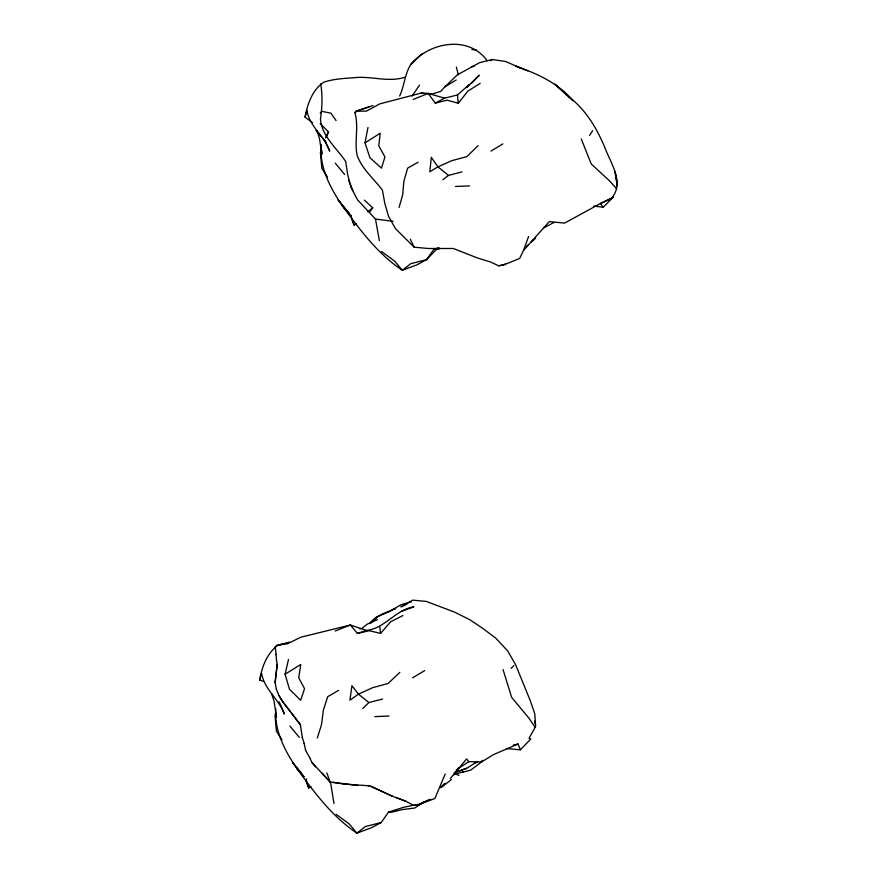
<?xml version="1.0" encoding="UTF-8"?>
<svg xmlns="http://www.w3.org/2000/svg" width="877" height="877" viewBox="0 0 877 877"><rect width="100%" height="100%" fill="white"/><g stroke="black" fill="none" stroke-linecap="round" stroke-linejoin="round"><path stroke-width="1.32" d="M275.148 682.569L277.231 664.547L276.507 660.754M306.533 778.995L306.314 781.703L308.726 787.995L310.907 786.702M321.333 144.486C318.899 166.564 330.18 187.941 342.315 205.689C359.702 229.544 377.384 253.628 402.335 270.28L416.992 264.81L426.606 259.636L436.34 249.506L440.133 248.575M275.816 708.704C273.997 730.311 285.014 751.172 296.919 768.559C314.317 792.413 331.988 816.498 356.939 833.15L371.596 827.68L381.221 822.516L388.544 812.102L403.53 807.322L413.527 805.239L418.691 805.064L421.892 802.915L430.826 799.309M487.053 60.612C468.559 34.839 429.313 42.271 410.995 64.174C404.637 73.887 404.527 85.716 399.638 96.021M277.165 664.371L275.082 682.394L276.332 689.103M364.996 142.874L380.212 133.227L378.798 145.79L384.937 157.005L381.473 168.154L369.908 157.674L364.996 142.874L367.978 127.494M372.999 105.503L356.073 111.204L354.856 112.585C359.099 126.88 354.111 141.35 357.191 155.569C362.19 169.25 373.953 178.755 382.427 190.199L384.795 203.3L388.522 216.345L395.494 228.656L414.141 247.171L428.184 248.487L453.332 248.498L477.176 257.86L490.572 262.026L498.629 265.764L504.801 264.514L519.622 258.463L523.492 250.482L549.287 221.585L564.569 223.109L600.427 203.519L610.951 198.794C625.049 183.71 611.137 163.9 605.24 148.553C597.007 128.393 585.562 109.143 567.781 95.977L573.13 100.811C558.112 82.953 536.954 73.493 515.413 66.049L527.768 70.894M285.08 674.238L300.745 664.47L298.728 677.811L304.582 688.73L300.625 700.284L289.465 689.212L285.08 674.238L288.478 659.526M321.366 148.827L320.412 152.62L321.826 168.34L327.45 177.033M275.663 712.968L275.027 715.5L276.43 731.221L282.065 739.903M312.574 122.747L305.075 117.112C307.41 104.133 312.365 89.607 323.887 82.153C333.337 79.018 343.192 78.47 353.058 77.823C370.478 75.455 388.116 82.887 405.196 77.132M263.133 681.254L259.68 679.993C261.85 667.2 266.816 653.606 277.417 645.604M305.075 117.112L306.961 110.502C309.603 126.924 324.764 136.143 329.697 151.14L324.424 139.991L316.016 130.585M259.68 679.993L261.565 673.383C264.503 689.629 278.853 699.144 284.312 714.01L280.706 704.976M399.068 207.432L402.675 194.924L403.869 181.287L407.641 168.154L418.088 162.256M506.511 748.563L520.346 749.813L530.848 738.971L528.984 738.412L535.639 726.408L534.795 713.878L530.311 700.778L515.632 664.81L507.739 650.986L495.691 638.061L482.525 628.206L469.809 619.71L454.505 612.091L426.266 601.414L412.705 600.153L400.899 606.873L406.895 604.231M317.288 737.985L321.519 724.654L323.372 710.151L327.691 696.711L338.489 690.418M523.492 250.482L528.568 236.516M445.187 774.018L434.882 798.519L419.853 804.11L413.593 805.415L405.623 801.107L396.119 797.566M410.995 64.174L422.144 53.727M326.332 136.867L328.513 131.912L320.193 123.624M325.575 137.842L328.513 131.912M589.508 135.464L592.633 130.684M412.102 96.13L419.458 85.146M438.928 247.632L433.929 249.221L426.606 259.636L410.765 263.681L402.335 270.28L394.518 261.006L381.517 251.458M369.634 212.146L372.681 207.827L364.415 200.131M456.226 80.004L444.957 86.801L457.279 74.885L479.445 62.706L492.337 59.537L505.569 61.467L520.817 68.143M275.312 646.952L276.661 645.198L287.393 643.828L300.943 637.173L350.383 625.016L366.531 630.41C385.08 628.392 395.428 609.723 413.867 606.829L401.469 611.401M467.353 86.823L479.259 75.214L471.442 83.326M450.208 778.633L466.597 758.923L468.855 761.653L481.605 761.97L493.17 754.757L518.055 744.025L520.346 749.813M356.073 111.204L366.465 111.116L379.807 103.87L421.179 93.072L428.217 93.39L435.255 103.124L447.051 100.186L458.276 103.245L467.945 91.055L480.201 83.403M444.2 784.049L440.638 787.502M445.056 783.249L440.703 787.667M466.542 87.7L468.932 84.806L457.465 94.968L444.551 98.158L435.255 103.124M482.416 760.359L479.927 763.264L470.686 770.127L461.971 772.374M335.178 631.012L350.383 625.016L357.399 633.446L369.327 630.727L380.596 633.402L390.638 621.782L402.96 615.533M445.79 85.694L440.846 91.34L431.429 94.288L427.581 93.828M603.255 207.224L613.187 197.161L600.427 203.519L603.255 207.224L593.74 206.051M320.193 113.111L321.958 111.368L330.947 113.177L336.077 120.587M478.151 145.615L466.849 156.599L451.622 160.743L437.93 166.882L429.818 171.749L431.32 157.345L437.93 166.882L448.564 175.389L461.982 171.892M362.738 708.495L368.91 702.543L382.547 699.035M370.478 622.977C376.617 614.92 386.954 612.442 395.56 608.463M370.532 623.141L378.272 616.312L389.695 611.488L400.888 604.757L411.445 601.797M370.171 622.889L376.759 616.597M526.452 246.481L528.338 244.694M531.188 241.997L534.027 239.311M399.813 672.385L388.018 683.534L372.55 687.711L358.474 694.178L349.912 700.175L351.94 685.726L358.474 694.178L368.91 702.543M510.995 668.34L513.878 665.72M531.495 241.931L535.529 238.281M456.161 770.258L458.956 767.824M367.803 211.872L372.681 207.827M442.14 786.746L451.337 779.631M442.907 179.73L448.564 175.389M505.843 263.484L503.738 265.084L498.629 265.764M610.951 198.794L613.187 197.161M553.749 222.561L543.51 228.042M423.361 802.159L414.81 808.024L402.335 809.592L390.956 812.376L388.544 812.102M490.583 60.721L492.337 59.537M418.625 804.889L428.535 800.043M458.145 768.581L468.855 761.653M477.537 761.422L466.674 768.395L454.264 772.922M474.731 763.428L477.603 761.598M354.856 112.585L358.068 110.601L369.085 106.895M491.065 151.085L502.828 143.905M412.628 677.8L424.731 670.587M351.699 218.833L354.111 225.115L356.303 223.821M377.406 619.622L366.904 624.336L362.048 628.425L359.417 628.754M466.608 768.219L454.198 772.758M413.308 99.419L428.217 93.39L444.551 98.158M357.399 633.446L366.531 630.41M453.858 774.742L463.451 771.716M472.034 66.619L474.457 65.961M278.502 645.023L289.574 642.074M279.796 644.869L283.49 643.893M381.221 822.516L365.369 826.551L356.939 833.15L349.134 823.876L336.121 814.327M513.177 745.165L518.055 744.025M393.192 609.131L395.626 608.638M374.83 716.63L389.048 715.994M455.437 186.461L469.524 185.924M393.049 221.289L375.488 219.064L357.509 199.824L350.964 187.371L347.643 174.391L345.691 161.445C336.604 148.038 322.177 136.615 320.467 119.524C322.034 107.564 322.835 95.878 320.642 83.896M367.408 785.507L370.916 786.373L392.501 796.382M369.074 785.781L344.025 784.071L333.117 782.448M471.87 49.55L476.299 49.967M433.929 249.221L436.34 249.506M421.179 93.072L423.744 93.379M357.684 785.463L330.092 781.933L322.341 773.284M405.7 801.271L392.436 796.206L370.85 786.209M456.917 774.512L458.989 775.4M301.26 772.867L292.743 762.782L301.074 773.13M351.359 216.016L342.315 205.689L348.52 212.738M616.684 188.807L609.614 180.958L591.219 163.966L581.276 138.928M330.158 782.109L312.124 762.694M304.023 776.616L296.919 768.559L301.074 773.361M345.626 209.23L338.138 199.912L348.958 213.363L347.292 211.291M315.523 766.816L312.19 762.869L309.603 757.454M300.964 773.152L299.221 771.091L303.88 776.66M344.617 208.222L348.498 212.859M335.299 163.166L344.65 174.49M289.903 726.046L299.265 737.36M324.424 139.991L326.091 142.096M291.559 713.111L300.416 724.61M290.046 711.192L282.887 702.006L278.985 695.691L276.266 688.927M535.299 727.482L528.798 717.989L511.631 697.325L503.058 669.589M278.919 695.516L282.822 701.83L300.438 724.895M305.569 750.241L309.669 757.629M278.985 701.699L280.125 703.88M410.315 239.213L414.141 247.171M348.487 179.785L352.96 190.682M375.488 219.064L379.357 240.627M326.847 772.911L330.782 783.841L333.973 803.507M350.822 215.643L354.111 225.115M305.843 779.697L308.726 787.995M316.937 130.75L319.381 138.04L321.892 154.22L321.837 150.471M271.552 693.63L273.986 700.909L276.507 717.09M302.258 737.272L304.198 743.543M456.347 67.101L458.408 74.962M304.133 743.367L305.635 750.416M614.81 171.256L617.32 185.738L615.775 174.808M300.373 724.72L302.324 737.447M379.752 626.66L380.596 633.402M534.608 721.08L534.915 723.569M275.257 646.777L276.102 654.56M457.465 94.968L458.276 103.245M276.036 654.385L276.573 660.929M566.717 95.001L555.042 84.28L566.717 95.001"/></g></svg>
